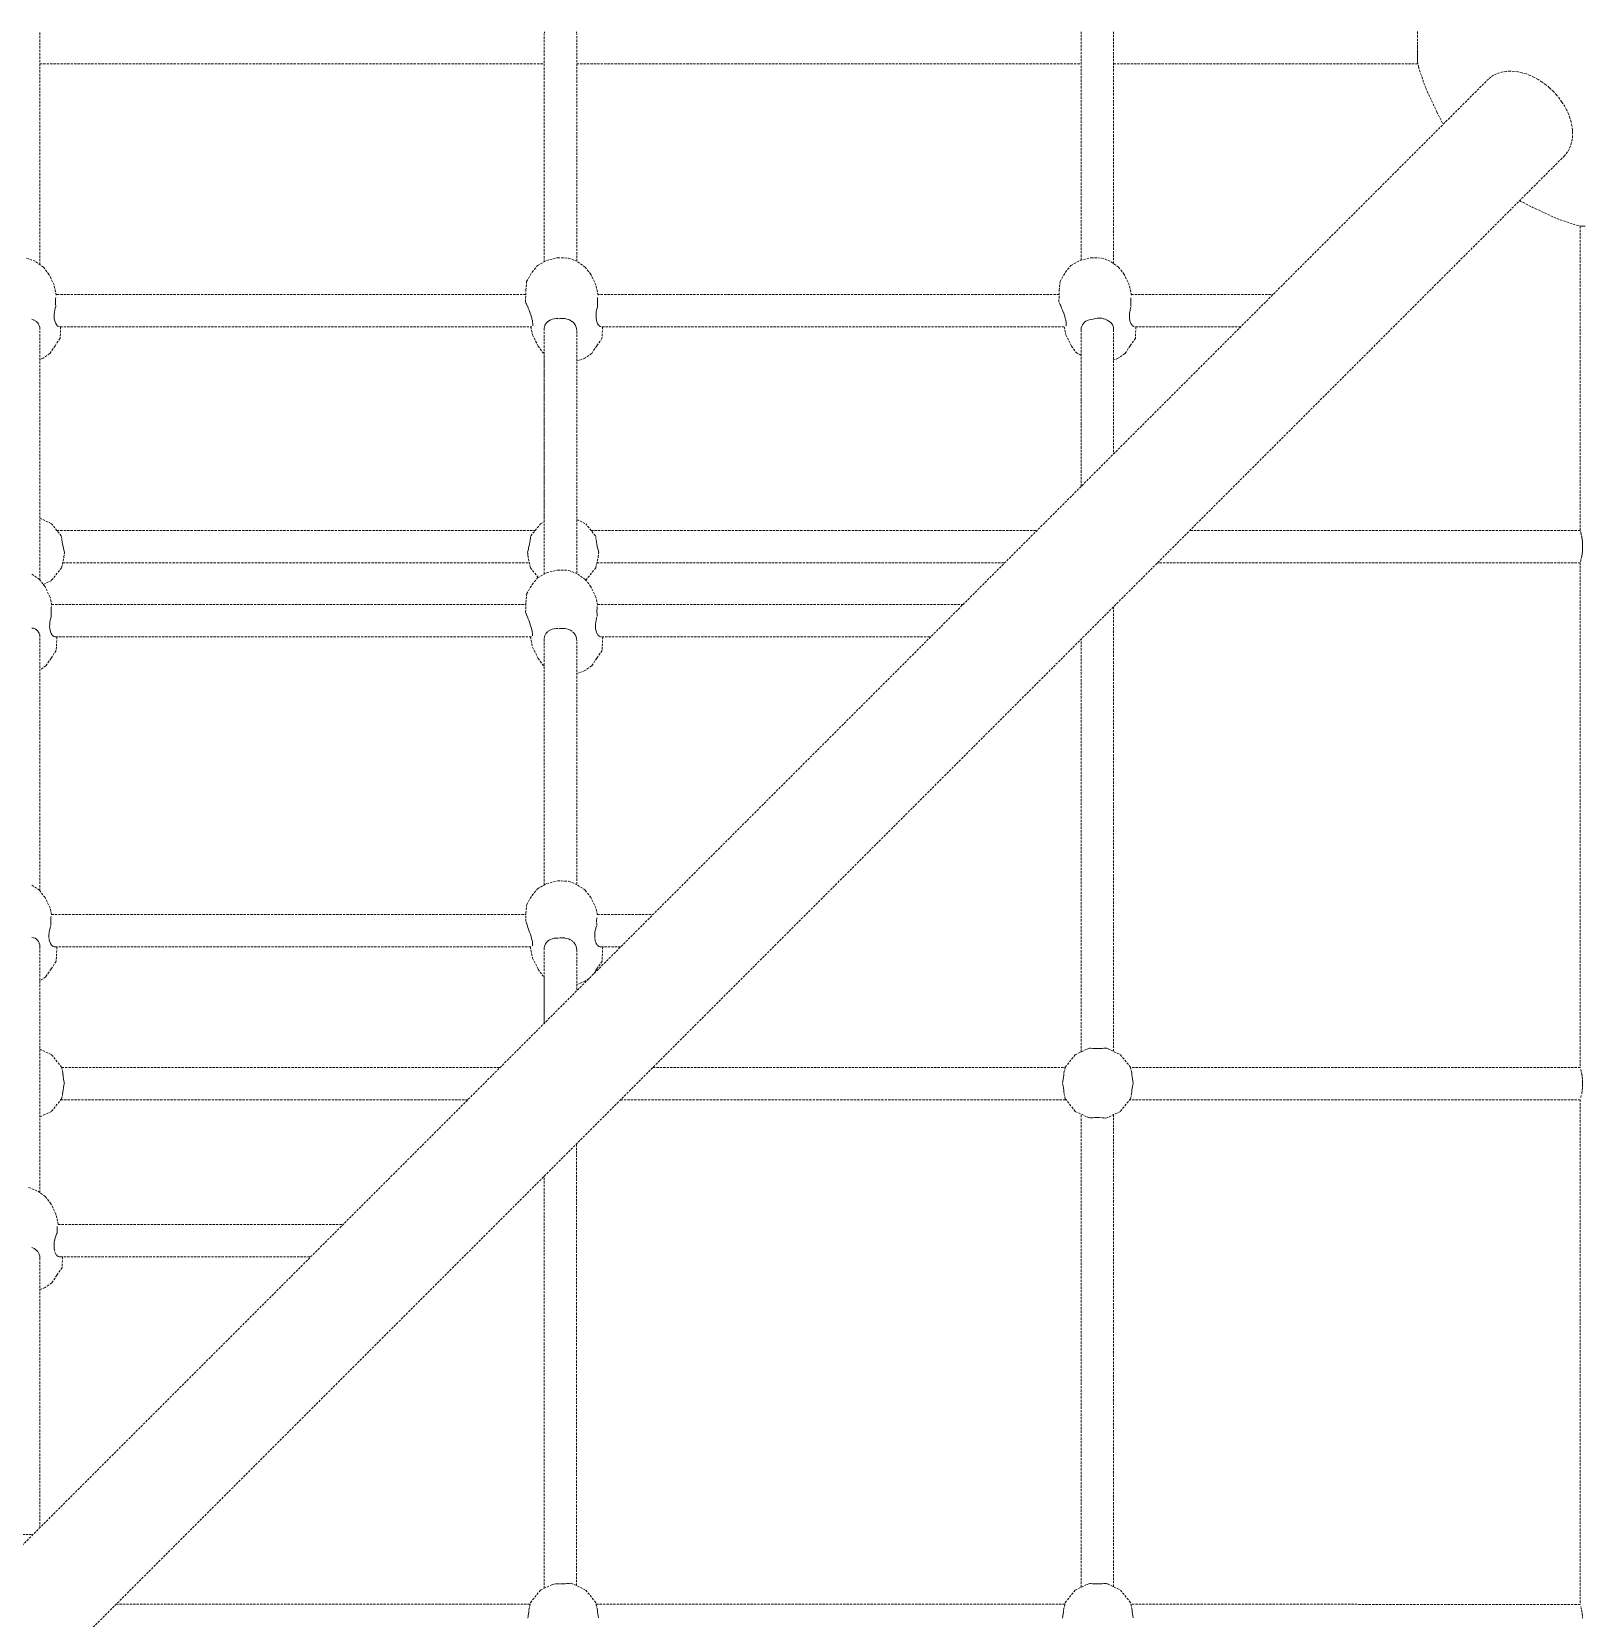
# Model space of a CAD drawing. Header units: millimetres. Extents: x -5899 to 5819, y -5159 to 4068.
# Drawn here: x -435 to 427, y 240 to 1122 of the extents above; entities that cross this region are included whole.
import ezdxf

# ---------------------------------------------------------------- set-up
doc = ezdxf.new("R2010")
doc.units = ezdxf.units.MM
doc.linetypes.add('HIDDEN', pattern=[1.905, 1.27, -0.635])
doc.layers.add('DIKOM_ОБЪЕКТ', color=7, linetype='Continuous')

msp = doc.modelspace()

# ---------------------------------------------------------------- linework, layer by layer
at = {"layer": 'DIKOM_ОБЪЕКТ', "color": 7, "linetype": 'HIDDEN', "lineweight": 15}
for p, q in [((-430.499, 1120.511), (-430.546, 1121.162)), ((-430.5, 992.197), (-430.499, 1120.511)), ((-150.3, 993.832), (-150.3, 1120.509)), ((-150.232, 1121.493), (-150.272, 1120.909)), ((-132.329, 1120.892), (-132.372, 1121.507)), ((-132.302, 994.091), (-132.301, 1120.51)), ((147.898, 994.719), (147.897, 1120.507)), ((147.966, 1121.493), (147.906, 1120.639)), ((165.888, 1120.623), (165.825, 1121.51)), ((165.896, 992.765), (165.897, 1120.509)), ((334.725, 1120.47), (334.725, 1122.344)), ((334.725, 1118.295), (334.725, 1120.47)), ((334.725, 1116.44), (334.725, 1118.295)), ((334.725, 1114.699), (334.725, 1116.44)), ((334.725, 1113.068), (334.725, 1114.699)), ((334.725, 1111.667), (334.725, 1113.068)), ((334.725, 1110.129), (334.725, 1111.667)), ((-430.499, 1103.811), (-150.351, 1103.811)), ((-150.344, 993.807), (-150.351, 1103.811)), ((-132.301, 1103.811), (147.847, 1103.811)), ((147.854, 994.708), (147.847, 1103.811)), ((165.897, 1103.811), (334.725, 1103.811)), ((334.725, 1108.843), (334.725, 1110.129)), ((334.725, 1107.691), (334.725, 1108.843)), ((334.725, 1106.679), (334.725, 1107.691)), ((334.725, 1105.813), (334.725, 1106.679)), ((334.725, 1105.098), (334.725, 1105.813)), ((334.725, 1104.537), (334.725, 1105.098)), ((334.725, 1104.991), (335.201, 1102.059)), ((334.725, 1104.991), (334.725, 1104.495)), ((335.201, 1102.059), (339.086, 1090.657)), ((374.131, 1095.308), (-525.588, 195.607)), ((375.46, 1096.395), (374.131, 1095.308)), ((376.939, 1097.348), (375.46, 1096.395)), ((378.562, 1098.151), (376.939, 1097.348)), ((380.312, 1098.789), (378.562, 1098.151)), ((382.174, 1099.253), (380.312, 1098.789)), ((384.147, 1099.537), (382.174, 1099.253)), ((386.215, 1099.633), (384.147, 1099.537)), ((388.357, 1099.537), (386.215, 1099.633)), ((390.553, 1099.249), (388.357, 1099.537)), ((392.784, 1098.767), (390.553, 1099.249)), ((395.041, 1098.094), (392.784, 1098.767)), ((397.301, 1097.235), (395.041, 1098.094)), ((399.543, 1096.197), (397.301, 1097.235)), ((401.748, 1094.988), (399.543, 1096.197)), ((403.9, 1093.62), (401.748, 1094.988)), ((405.983, 1092.1), (403.9, 1093.62)), ((345.474, 1076.994), (339.086, 1090.657)), ((407.982, 1090.44), (405.983, 1092.1)), ((407.982, 1090.44), (409.884, 1088.653)), ((409.884, 1088.653), (411.719, 1086.696)), ((411.719, 1086.696), (413.411, 1084.648)), ((414.947, 1082.526), (413.411, 1084.648)), ((345.474, 1076.994), (348.983, 1070.159)), ((414.947, 1082.526), (416.32, 1080.348)), ((417.517, 1078.135), (416.32, 1080.348)), ((418.532, 1075.913), (417.517, 1078.135)), ((419.367, 1073.685), (418.532, 1075.913)), ((420.024, 1071.449), (419.367, 1073.685)), ((420.499, 1069.21), (420.024, 1071.449)), ((420.781, 1066.983), (420.499, 1069.21)), ((420.849, 1065.834), (420.781, 1066.983)), ((419.208, 1056.938), (419.913, 1058.742)), ((419.913, 1058.742), (420.427, 1060.66)), ((420.427, 1060.66), (420.745, 1062.68)), ((420.745, 1062.68), (420.864, 1064.797)), ((420.864, 1064.797), (420.849, 1065.834)), ((-483.046, 153.297), (416.096, 1052.438)), ((416.096, 1052.438), (417.279, 1053.771)), ((417.279, 1053.771), (418.324, 1055.274)), ((418.324, 1055.274), (419.208, 1056.938)), ((391.399, 1027.742), (398.375, 1024.182)), ((398.375, 1024.182), (412.103, 1017.76)), ((412.103, 1017.76), (423.483, 1013.925)), ((426.295, 1013.494), (423.483, 1013.925)), ((425.041, 1013.494), (425.041, 844.566)), ((425.759, 1013.494), (426.314, 1013.494)), ((426.295, 1013.494), (425.772, 1013.494)), ((426.314, 1013.494), (427.021, 1013.494)), ((427.021, 1013.494), (427.876, 1013.494)), ((-437.806, 995.87), (-433.14, 994.049)), ((-149.006, 994.563), (-142.859, 996.053)), ((-142.859, 996.053), (-136.858, 995.87)), ((-136.858, 995.87), (-132.194, 994.049)), ((147.252, 994.563), (153.4, 996.053)), ((153.4, 996.053), (159.401, 995.87)), ((159.401, 995.87), (164.065, 994.049)), ((-428.529, 990.817), (-433.14, 994.049)), ((-428.529, 990.817), (-425.385, 986.768)), ((-160.118, 982.931), (-157.086, 988.016)), ((-157.086, 988.016), (-154.083, 991.694)), ((-154.083, 991.694), (-149.006, 994.563)), ((-127.582, 990.817), (-132.194, 994.049)), ((-127.582, 990.817), (-124.439, 986.768)), ((136.142, 982.931), (139.173, 988.016)), ((139.173, 988.016), (142.175, 991.694)), ((142.175, 991.694), (147.252, 994.563)), ((168.676, 990.817), (164.065, 994.049)), ((168.676, 990.817), (171.82, 986.768)), ((-422.592, 980.987), (-425.385, 986.768)), ((-421.384, 975.304), (-422.592, 980.987)), ((-160.55, 978.016), (-160.118, 982.931)), ((-121.645, 980.987), (-124.439, 986.768)), ((-120.437, 975.304), (-121.645, 980.987)), ((135.709, 978.016), (136.142, 982.931)), ((174.613, 980.987), (171.82, 986.768)), ((175.823, 975.302), (174.613, 980.987)), ((-421.738, 971.355), (-421.742, 972.259)), ((-421.741, 972.354), (-421.718, 973.178)), ((-421.706, 970.325), (-421.736, 971.305)), ((-421.719, 973.178), (-421.666, 973.909)), ((-421.65, 969.239), (-421.704, 970.276)), ((-160.617, 975.608), (-421.448, 975.608)), ((-160.732, 971.514), (-160.55, 978.016)), ((-160.659, 971.171), (-160.249, 970.381)), ((-160.223, 970.33), (-159.726, 969.296)), ((-159.703, 969.246), (-159.223, 968.167)), ((-120.791, 971.355), (-120.796, 972.25)), ((-120.794, 972.362), (-120.77, 973.178)), ((-120.76, 970.325), (-120.789, 971.295)), ((-120.77, 973.178), (-120.72, 973.903)), ((-120.703, 969.239), (-120.757, 970.266)), ((135.642, 975.608), (-120.501, 975.608)), ((135.528, 971.514), (135.709, 978.016)), ((135.6, 971.171), (136.006, 970.388)), ((136.036, 970.33), (136.53, 969.303)), ((136.557, 969.246), (137.033, 968.175)), ((175.469, 971.447), (175.464, 972.28)), ((175.467, 972.417), (175.488, 973.171)), ((175.497, 970.402), (175.469, 971.308)), ((175.488, 973.171), (175.535, 973.834)), ((175.552, 969.303), (175.501, 970.266)), ((175.758, 975.608), (254.429, 975.608)), ((-434.919, 961.933), (-434.005, 961.513)), ((-433.962, 961.488), (-433.365, 961.111)), ((-433.095, 961.005), (-432.362, 960.566)), ((-432.334, 960.543), (-431.708, 959.973)), ((-422.514, 963.456), (-422.447, 962.384)), ((-422.513, 963.456), (-422.485, 964.573)), ((-422.484, 964.61), (-422.375, 965.74)), ((-422.444, 962.352), (-422.282, 961.346)), ((-422.371, 965.779), (-422.176, 966.909)), ((-422.276, 961.316), (-422.026, 960.397)), ((-422.169, 966.951), (-421.893, 968.065)), ((-421.882, 968.112), (-421.626, 968.92)), ((-159.203, 968.121), (-158.737, 967.001)), ((-158.72, 966.959), (-158.286, 965.823)), ((-158.272, 965.785), (-157.876, 964.646)), ((-157.863, 964.611), (-157.505, 963.483)), ((-157.487, 963.423), (-157.188, 962.345)), ((-157.153, 962.199), (-156.945, 961.304)), ((-156.94, 961.282), (-156.768, 960.354)), ((-149.088, 959.876), (-148.459, 960.507)), ((-148.432, 960.532), (-147.697, 961.069)), ((-147.662, 961.092), (-146.829, 961.53)), ((-146.786, 961.551), (-145.876, 961.883)), ((-145.838, 961.896), (-144.855, 962.121)), ((-144.764, 962.137), (-143.71, 962.252)), ((-143.657, 962.255), (-142.76, 962.253)), ((-142.495, 962.25), (-141.79, 962.173)), ((-141.79, 962.173), (-141.366, 962.238)), ((-141.301, 962.248), (-140.168, 962.296)), ((-140.047, 962.297), (-138.945, 962.219)), ((-138.892, 962.213), (-137.837, 962.014)), ((-137.789, 962.004), (-136.801, 961.691)), ((-136.72, 961.661), (-135.808, 961.242)), ((-134.933, 960.693), (-135.763, 961.217)), ((-134.891, 960.66), (-134.165, 960.045)), ((-121.567, 963.456), (-121.539, 964.563)), ((-121.567, 963.456), (-121.5, 962.395)), ((-121.538, 964.61), (-121.429, 965.729)), ((-121.498, 962.352), (-121.336, 961.356)), ((-121.424, 965.779), (-121.231, 966.898)), ((-121.328, 961.315), (-121.081, 960.405)), ((-121.222, 966.951), (-120.949, 968.055)), ((-120.934, 968.112), (-120.679, 968.922)), ((137.057, 968.121), (137.518, 967.008)), ((137.538, 966.959), (137.969, 965.83)), ((137.987, 965.785), (138.381, 964.654)), ((138.396, 964.611), (138.751, 963.491)), ((138.773, 963.415), (139.071, 962.345)), ((139.105, 962.2), (139.315, 961.304)), ((139.32, 961.275), (139.491, 960.355)), ((149.778, 960.227), (150.503, 960.757)), ((150.541, 960.782), (151.361, 961.213)), ((151.406, 961.234), (152.299, 961.56)), ((152.41, 961.593), (153.376, 961.815)), ((153.442, 961.824), (154.473, 961.937)), ((154.546, 961.949), (155.622, 962.236)), ((155.704, 962.255), (156.806, 962.425)), ((156.897, 962.439), (158.003, 962.485)), ((158.18, 962.485), (159.255, 962.409)), ((159.333, 962.4), (160.364, 962.205)), ((160.433, 962.187), (161.4, 961.882)), ((161.631, 961.782), (162.357, 961.448)), ((162.411, 961.422), (163.229, 960.906)), ((163.318, 960.84), (164.025, 960.242)), ((174.691, 963.47), (174.719, 964.527)), ((174.696, 963.378), (174.76, 962.364)), ((174.722, 964.628), (174.825, 965.693)), ((174.772, 962.283), (174.926, 961.329)), ((174.837, 965.801), (175.021, 966.863)), ((174.946, 961.253), (175.184, 960.383)), ((175.045, 966.982), (175.303, 968.024)), ((175.339, 968.158), (175.58, 968.923)), ((-431.688, 959.948), (-431.182, 959.249)), ((-430.798, 958.404), (-431.168, 959.222)), ((-430.568, 957.451), (-430.79, 958.374)), ((-430.499, 956.4), (-430.564, 957.419)), ((-430.5, 817.089), (-430.499, 956.4)), ((-422.017, 960.367), (-421.687, 959.569)), ((-421.676, 959.542), (-421.264, 958.883)), ((-421.249, 958.859), (-420.776, 958.339)), ((-420.756, 958.317), (-420.235, 957.934)), ((-420.211, 957.916), (-419.641, 957.688)), ((-418.919, 957.607), (-419.202, 951.374)), ((-419.152, 957.607), (-157.264, 957.607)), ((-157.775, 957.607), (-156.831, 953.172)), ((-156.831, 953.172), (-153.681, 946.971)), ((-156.765, 960.336), (-156.666, 959.53)), ((-156.695, 958.313), (-156.646, 958.838)), ((-156.644, 958.851), (-156.665, 959.514)), ((-150.3, 956.903), (-150.236, 957.736)), ((-150.3, 820.361), (-150.3, 956.905)), ((-150.233, 957.762), (-150.011, 958.487)), ((-150.002, 958.509), (-149.631, 959.119)), ((-149.584, 959.17), (-149.108, 959.848)), ((-134.136, 960.014), (-133.512, 959.304)), ((-133.489, 959.271), (-132.985, 958.473)), ((-132.969, 958.44), (-132.6, 957.571)), ((-132.591, 957.536), (-132.37, 956.611)), ((-132.301, 955.601), (-132.366, 956.576)), ((-132.302, 820.655), (-132.301, 955.603)), ((-121.07, 960.367), (-120.743, 959.577)), ((-120.728, 959.542), (-120.322, 958.89)), ((-120.302, 958.859), (-119.834, 958.343)), ((-119.808, 958.317), (-119.293, 957.937)), ((-119.264, 957.916), (-118.7, 957.69)), ((-117.972, 957.607), (-118.254, 951.375)), ((-118.206, 957.607), (138.994, 957.607)), ((138.485, 957.607), (139.428, 953.172)), ((139.428, 953.172), (142.579, 946.971)), ((139.494, 960.33), (139.593, 959.53)), ((139.563, 958.313), (139.613, 958.834)), ((139.614, 958.851), (139.594, 959.51)), ((147.898, 956.123), (147.903, 869.084)), ((147.901, 956.158), (147.964, 957.072)), ((147.973, 957.111), (148.192, 957.97)), ((148.206, 958.005), (148.574, 958.799)), ((148.595, 958.831), (149.098, 959.547)), ((149.124, 959.575), (149.745, 960.2)), ((164.074, 960.204), (164.686, 959.645)), ((164.714, 959.609), (165.211, 958.924)), ((165.232, 958.882), (165.595, 958.079)), ((165.827, 957.125), (165.609, 958.032)), ((165.896, 956.077), (165.832, 957.077)), ((165.896, 956.076), (165.891, 887.072)), ((175.212, 960.311), (175.524, 959.556)), ((175.56, 959.493), (175.948, 958.871)), ((175.994, 958.818), (176.438, 958.328)), ((176.497, 958.285), (176.984, 957.927)), ((177.057, 957.896), (177.586, 957.683)), ((178.286, 957.607), (178.004, 951.375)), ((178.053, 957.607), (236.429, 957.607)), ((-424.984, 942.836), (-428.68, 940.225)), ((-422.061, 947.136), (-424.984, 942.836)), ((-419.202, 951.374), (-422.061, 947.136)), ((-153.681, 946.971), (-151.147, 943.402)), ((-151.147, 943.402), (-150.3, 942.887)), ((-150.335, 849.307), (-150.341, 942.912)), ((-124.038, 942.836), (-127.733, 940.226)), ((-121.114, 947.136), (-124.038, 942.836)), ((-118.254, 951.375), (-121.114, 947.136)), ((142.579, 946.971), (145.111, 943.402)), ((145.111, 943.402), (147.899, 941.709)), ((172.221, 942.836), (168.525, 940.226)), ((175.144, 947.136), (172.221, 942.836)), ((178.004, 951.375), (175.144, 947.136)), ((-428.68, 940.225), (-430.499, 939.554)), ((-127.733, 940.226), (-132.301, 938.54)), ((147.861, 869.041), (147.857, 941.735)), ((168.525, 940.226), (165.894, 939.255)), ((-430.5, 851.455), (-423.991, 848.321)), ((-418.603, 841.566), (-423.991, 848.321)), ((-157.777, 841.558), (-152.383, 848.321)), ((-152.383, 848.321), (-150.3, 849.324)), ((-132.302, 850.736), (-127.288, 848.321)), ((-121.9, 841.566), (-127.288, 848.321)), ((-421.025, 844.602), (-155.35, 844.6)), ((-418.38, 840.466), (-418.449, 841.298)), ((-418.253, 839.406), (-418.347, 840.179)), ((-418.076, 838.242), (-418.246, 839.342)), ((-417.85, 837.001), (-418.064, 838.168)), ((-158.548, 836.88), (-158.333, 838.035)), ((-158.321, 838.097), (-158.15, 839.192)), ((-158.142, 839.245), (-158.016, 840.25)), ((-158.012, 840.295), (-157.93, 841.213)), ((-124.321, 844.602), (123.419, 844.6)), ((-121.675, 840.462), (-121.745, 841.298)), ((-121.549, 839.402), (-121.643, 840.174)), ((-121.371, 838.237), (-121.542, 839.343)), ((-121.145, 836.995), (-121.362, 838.168)), ((425.122, 844.566), (208.253, 844.596)), ((425.223, 844.051), (425.331, 843.608)), ((425.362, 843.441), (425.508, 842.95)), ((425.526, 842.873), (425.689, 842.164)), ((425.761, 841.761), (425.88, 841.283)), ((425.899, 841.187), (426.055, 840.336)), ((426.071, 840.231), (426.197, 839.298)), ((426.207, 839.183), (426.262, 838.593)), ((426.262, 838.591), (426.301, 838.162)), ((426.315, 837.937), (426.39, 836.934)), ((-418.407, 823.855), (-417.081, 829.668)), ((-417.576, 835.707), (-417.834, 836.916)), ((-417.274, 834.45), (-417.555, 835.613)), ((-416.946, 833.23), (-417.252, 834.362)), ((-417.068, 829.951), (-416.987, 830.867)), ((-416.929, 831.357), (-416.849, 831.993)), ((-416.756, 832.587), (-416.924, 833.147)), ((-416.837, 832.068), (-416.756, 832.587)), ((-159.618, 832.587), (-159.471, 833.078)), ((-159.525, 831.991), (-159.618, 832.587)), ((-159.394, 830.937), (-159.517, 831.938)), ((-159.452, 833.14), (-159.142, 834.286)), ((-159.312, 830.019), (-159.394, 830.937)), ((-157.967, 823.855), (-159.294, 829.669)), ((-159.123, 834.354), (-158.988, 834.911)), ((-158.988, 834.911), (-158.836, 835.539)), ((-158.562, 836.809), (-158.819, 835.613)), ((-121.703, 823.855), (-120.377, 829.668)), ((-120.87, 835.7), (-121.13, 836.917)), ((-120.568, 834.444), (-120.851, 835.613)), ((-120.241, 833.224), (-120.548, 834.362)), ((-120.364, 829.951), (-120.283, 830.873)), ((-120.225, 831.357), (-120.145, 831.993)), ((-120.052, 832.587), (-120.22, 833.147)), ((-120.135, 832.062), (-120.052, 832.587)), ((425.673, 828.993), (425.51, 828.282)), ((425.861, 829.864), (425.761, 829.464)), ((426.04, 830.804), (425.883, 829.954)), ((426.198, 831.939), (426.072, 831.006)), ((426.261, 832.617), (426.208, 832.053)), ((426.303, 833.073), (426.261, 832.617)), ((426.391, 834.298), (426.315, 833.294)), ((426.432, 835.492), (426.391, 834.298)), ((426.393, 836.807), (426.435, 835.613)), ((-430.715, 817.367), (-435.327, 820.599)), ((-418.407, 823.855), (-423.991, 816.853)), ((-417.774, 826.625), (-158.599, 826.624)), ((-153.665, 818.46), (-157.967, 823.855)), ((-154.047, 818.244), (-148.969, 821.112)), ((-148.969, 821.112), (-142.821, 822.603)), ((-142.821, 822.603), (-136.821, 822.42)), ((-136.821, 822.42), (-132.157, 820.599)), ((-127.545, 817.367), (-132.157, 820.599)), ((-121.703, 823.855), (-127.216, 816.942)), ((-121.071, 826.625), (105.443, 826.624)), ((425.122, 826.66), (190.286, 826.628)), ((425.041, 826.66), (425.041, 546.368)), ((425.332, 827.622), (425.223, 827.179)), ((425.49, 828.216), (425.362, 827.788)), ((-430.715, 817.367), (-427.571, 813.318)), ((-423.991, 816.853), (-428.595, 814.636)), ((-424.777, 807.538), (-427.571, 813.318)), ((-160.08, 809.481), (-157.048, 814.566)), ((-157.048, 814.566), (-154.047, 818.244)), ((-127.545, 817.367), (-124.402, 813.318)), ((-121.608, 807.538), (-124.402, 813.318)), ((-423.847, 803.165), (-424.777, 807.538)), ((-424.138, 801.792), (-424.079, 802.287)), ((-423.906, 803.443), (-160.545, 803.443)), ((-160.665, 799.143), (-160.514, 804.566)), ((-160.514, 804.566), (-160.08, 809.481)), ((-120.678, 803.164), (-121.608, 807.538)), ((-120.97, 801.796), (-120.91, 802.277)), ((-120.738, 803.443), (82.261, 803.443)), ((165.83, 555.308), (165.827, 802.169)), ((-425.008, 792.445), (-424.898, 793.586)), ((-424.895, 793.614), (-424.698, 794.755)), ((-424.693, 794.786), (-424.414, 795.911)), ((-424.405, 795.947), (-424.112, 796.881)), ((-424.213, 799.191), (-424.218, 800.102)), ((-424.217, 800.183), (-424.194, 801.014)), ((-424.182, 798.161), (-424.212, 799.149)), ((-424.194, 801.014), (-424.142, 801.752)), ((-424.125, 797.073), (-424.181, 798.121)), ((-160.665, 799.143), (-160.339, 798.326)), ((-160.274, 798.166), (-159.917, 797.132)), ((-159.88, 797.014), (-159.43, 796.003)), ((-159.41, 795.956), (-158.946, 794.837)), ((-158.928, 794.795), (-158.494, 793.659)), ((-158.479, 793.62), (-158.083, 792.482)), ((-121.839, 792.455), (-121.731, 793.567)), ((-121.724, 793.627), (-121.532, 794.738)), ((-121.52, 794.803), (-121.248, 795.9)), ((-121.228, 795.973), (-120.941, 796.881)), ((-121.044, 799.241), (-121.048, 800.129)), ((-121.047, 800.204), (-121.024, 801.01)), ((-121.014, 798.202), (-121.043, 799.165)), ((-121.024, 801.01), (-120.974, 801.725)), ((-120.959, 797.109), (-121.012, 798.128)), ((-434.921, 790.411), (-434.004, 790.238)), ((-433.966, 790.227), (-433.128, 789.916)), ((-433.098, 789.9), (-432.36, 789.458)), ((-431.708, 788.866), (-432.337, 789.439)), ((-431.182, 788.141), (-431.691, 788.844)), ((-430.887, 787.494), (-431.17, 788.119)), ((-430.79, 787.272), (-430.567, 786.343)), ((-430.564, 786.314), (-430.499, 785.288)), ((-430.5, 644.467), (-430.499, 785.291)), ((-425.038, 791.291), (-425.009, 792.42)), ((-425.038, 791.291), (-424.97, 790.21)), ((-424.969, 790.188), (-424.802, 789.173)), ((-424.8, 789.152), (-424.547, 788.224)), ((-424.541, 788.203), (-424.207, 787.398)), ((-424.199, 787.378), (-423.784, 786.713)), ((-423.772, 786.695), (-423.295, 786.169)), ((-423.28, 786.153), (-422.754, 785.765)), ((-422.736, 785.752), (-422.161, 785.521)), ((-422.107, 785.509), (-421.683, 785.464)), ((-421.628, 785.443), (-157.473, 785.443)), ((-421.047, 785.443), (-421.386, 777.925)), ((-158.071, 792.447), (-157.714, 791.319)), ((-158.011, 785.443), (-156.794, 779.722)), ((-157.695, 791.258), (-157.396, 790.18)), ((-157.39, 790.153), (-157.151, 789.14)), ((-157.125, 788.995), (-156.976, 788.19)), ((-156.973, 788.171), (-156.873, 787.366)), ((-156.904, 786.148), (-156.854, 786.673)), ((-156.852, 786.686), (-156.873, 787.349)), ((-150.3, 784.668), (-150.236, 785.501)), ((-150.3, 647.738), (-150.3, 784.671)), ((-150.233, 785.527), (-150.011, 786.252)), ((-150.002, 786.274), (-149.753, 786.684)), ((-149.616, 786.975), (-149.108, 787.699)), ((-149.088, 787.725), (-148.459, 788.358)), ((-148.432, 788.383), (-147.697, 788.919)), ((-147.662, 788.943), (-146.829, 789.381)), ((-146.786, 789.402), (-145.876, 789.734)), ((-145.838, 789.746), (-144.855, 789.971)), ((-144.764, 789.988), (-143.71, 790.103)), ((-143.657, 790.106), (-142.555, 790.103)), ((-142.035, 790.05), (-141.366, 790.153)), ((-141.301, 790.163), (-140.167, 790.211)), ((-140.048, 790.212), (-138.945, 790.135)), ((-138.892, 790.128), (-137.836, 789.93)), ((-136.8, 789.607), (-137.789, 789.919)), ((-135.808, 789.157), (-136.721, 789.577)), ((-134.933, 788.608), (-135.763, 789.133)), ((-134.593, 788.323), (-134.165, 787.96)), ((-134.136, 787.929), (-133.512, 787.218)), ((-133.49, 787.186), (-132.985, 786.389)), ((-132.97, 786.356), (-132.6, 785.486)), ((-132.591, 785.452), (-132.37, 784.527)), ((-132.301, 783.517), (-132.366, 784.493)), ((-121.868, 791.299), (-121.841, 792.4)), ((-121.866, 791.248), (-121.8, 790.195)), ((-121.794, 790.15), (-121.632, 789.159)), ((-121.622, 789.117), (-121.375, 788.211)), ((-121.36, 788.172), (-121.034, 787.386)), ((-121.014, 787.351), (-120.609, 786.702)), ((-120.584, 786.673), (-120.117, 786.159)), ((-120.085, 786.136), (-119.571, 785.758)), ((-119.533, 785.741), (-118.97, 785.516)), ((-118.459, 785.443), (64.261, 785.443)), ((-117.877, 785.443), (-118.217, 777.925)), ((147.862, 555.008), (147.86, 784.202)), ((-421.386, 777.925), (-424.246, 773.685)), ((-156.794, 779.722), (-153.643, 773.521)), ((-132.302, 648.032), (-132.301, 783.518)), ((-118.217, 777.925), (-121.078, 773.685)), ((-427.17, 769.385), (-430.499, 767.034)), ((-424.246, 773.685), (-427.17, 769.385)), ((-153.643, 773.521), (-151.11, 769.952)), ((-151.11, 769.952), (-150.3, 769.46)), ((-150.337, 647.717), (-150.337, 769.483)), ((-127.697, 766.776), (-132.301, 765.077)), ((-124.001, 769.385), (-127.697, 766.776)), ((-121.078, 773.685), (-124.001, 769.385)), ((-430.715, 644.744), (-435.327, 647.975)), ((-430.715, 644.744), (-427.571, 640.695)), ((-157.048, 641.942), (-154.047, 645.621)), ((-154.047, 645.621), (-148.969, 648.489)), ((-148.969, 648.489), (-142.821, 649.979)), ((-142.821, 649.979), (-136.821, 649.796)), ((-136.821, 649.796), (-132.157, 647.975)), ((-127.545, 644.744), (-132.157, 647.975)), ((-127.545, 644.744), (-124.402, 640.695)), ((-424.777, 634.914), (-427.571, 640.695)), ((-423.969, 631.115), (-424.777, 634.914)), ((-160.514, 631.942), (-160.08, 636.857)), ((-160.08, 636.857), (-157.048, 641.942)), ((-121.608, 634.914), (-124.402, 640.695)), ((-120.8, 631.113), (-121.608, 634.914)), ((-424.396, 627.027), (-424.401, 627.939)), ((-424.4, 628.018), (-424.376, 628.849)), ((-424.365, 625.997), (-424.395, 626.986)), ((-424.376, 628.849), (-424.325, 629.587)), ((-424.327, 625.273), (-424.362, 625.956)), ((-424.321, 629.627), (-424.261, 630.123)), ((-424.004, 631.279), (-160.532, 631.279)), ((-160.64, 627.426), (-160.514, 631.942)), ((-160.456, 627.028), (-160.066, 626.051)), ((-160.023, 625.936), (-159.688, 624.967)), ((-121.226, 627.189), (-121.231, 627.929)), ((-121.225, 628.169), (-121.206, 628.837)), ((-121.2, 626.134), (-121.225, 626.942)), ((-121.206, 628.837), (-121.166, 629.416)), ((-121.159, 625.277), (-121.191, 625.887)), ((-120.835, 631.279), (-89.907, 631.279)), ((-434.922, 618.585), (-434.003, 618.411)), ((-433.967, 618.401), (-433.128, 618.09)), ((-433.1, 618.075), (-432.36, 617.631)), ((-431.707, 617.038), (-432.338, 617.614)), ((-431.181, 616.314), (-431.692, 617.019)), ((-425.459, 619.127), (-425.431, 620.257)), ((-425.41, 618.353), (-425.459, 619.127)), ((-425.43, 620.281), (-425.375, 620.86)), ((-425.39, 618.024), (-425.224, 617.007)), ((-425.375, 620.86), (-425.32, 621.423)), ((-425.318, 621.45), (-425.119, 622.592)), ((-425.221, 616.987), (-424.969, 616.058)), ((-425.115, 622.622), (-424.836, 623.749)), ((-424.828, 623.782), (-424.485, 624.872)), ((-159.671, 624.918), (-159.356, 623.838)), ((-159.308, 623.655), (-158.902, 622.673)), ((-158.884, 622.631), (-158.45, 621.494)), ((-158.435, 621.456), (-158.038, 620.317)), ((-158.026, 620.282), (-157.669, 619.154)), ((-157.65, 619.093), (-157.351, 618.016)), ((-157.344, 617.99), (-157.154, 617.174)), ((-157.103, 616.953), (-156.931, 616.026)), ((-148.412, 616.484), (-147.704, 617)), ((-147.649, 617.036), (-146.852, 617.455)), ((-146.787, 617.486), (-145.922, 617.801)), ((-145.763, 617.849), (-144.83, 618.063)), ((-144.733, 618.077), (-143.744, 618.185)), ((-143.634, 618.191), (-142.61, 618.188)), ((-142.19, 618.152), (-141.441, 618.268)), ((-140.252, 618.333), (-141.301, 618.289)), ((-138.958, 618.261), (-139.976, 618.333)), ((-137.856, 618.06), (-138.835, 618.245)), ((-136.823, 617.741), (-137.744, 618.032)), ((-135.869, 617.312), (-136.726, 617.706)), ((-134.999, 616.775), (-135.782, 617.27)), ((-122.291, 619.154), (-122.266, 620.123)), ((-122.242, 618.344), (-122.282, 618.978)), ((-122.259, 620.315), (-122.205, 620.88)), ((-122.205, 620.88), (-122.165, 621.289)), ((-122.201, 617.89), (-122.059, 617.014)), ((-122.142, 621.492), (-121.975, 622.458)), ((-122.021, 616.866), (-121.803, 616.067)), ((-121.93, 622.68), (-121.698, 623.624)), ((-121.632, 623.869), (-121.347, 624.772)), ((-430.799, 615.473), (-431.171, 616.294)), ((-430.791, 615.448), (-430.567, 614.516)), ((-430.564, 614.492), (-430.499, 613.463)), ((-430.5, 476.807), (-430.499, 613.464)), ((-424.963, 616.039), (-424.629, 615.232)), ((-424.621, 615.214), (-424.206, 614.548)), ((-424.195, 614.531), (-423.715, 614.004)), ((-423.701, 613.988), (-423.175, 613.601)), ((-423.157, 613.588), (-422.581, 613.356)), ((-422.537, 613.345), (-421.909, 613.279)), ((-421.908, 613.279), (-157.428, 613.279)), ((-421.025, 613.279), (-421.386, 605.301)), ((-158.109, 613.279), (-156.794, 607.099)), ((-156.929, 616.006), (-156.829, 615.202)), ((-156.859, 613.984), (-156.81, 614.508)), ((-156.808, 614.522), (-156.828, 615.185)), ((-150.299, 612.695), (-150.296, 570.891)), ((-150.296, 612.738), (-150.233, 613.553)), ((-150.222, 613.59), (-150.006, 614.297)), ((-149.856, 614.545), (-149.623, 615.048)), ((-149.595, 615.092), (-149.102, 615.794)), ((-149.065, 615.835), (-148.458, 616.447)), ((-134.446, 616.324), (-134.852, 616.668)), ((-134.104, 616.021), (-133.516, 615.35)), ((-133.469, 615.28), (-132.991, 614.525)), ((-132.955, 614.447), (-132.605, 613.623)), ((-132.582, 613.543), (-132.372, 612.662)), ((-132.302, 611.653), (-132.364, 612.58)), ((-132.302, 611.655), (-132.305, 588.882)), ((-121.75, 615.93), (-121.465, 615.239)), ((-121.395, 615.118), (-121.042, 614.552)), ((-120.956, 614.453), (-120.553, 614.008)), ((-120.446, 613.929), (-120.008, 613.608)), ((-119.875, 613.551), (-119.402, 613.362)), ((-119.245, 613.331), (-118.74, 613.279)), ((-118.738, 613.279), (-107.907, 613.279)), ((-117.856, 613.279), (-118.217, 605.301)), ((-424.246, 601.062), (-427.17, 596.762)), ((-421.386, 605.301), (-424.246, 601.062)), ((-156.794, 607.099), (-153.643, 600.897)), ((-153.643, 600.897), (-151.11, 597.329)), ((-121.078, 601.062), (-123.102, 598.085)), ((-118.217, 605.301), (-121.078, 601.062)), ((-427.17, 596.762), (-430.499, 594.411)), ((-151.11, 597.329), (-150.298, 596.836)), ((-150.335, 570.852), (-150.335, 596.858)), ((-127.697, 594.152), (-132.304, 592.452)), ((-125.443, 595.743), (-127.697, 594.152)), ((-430.499, 556.576), (-423.991, 553.442)), ((144.61, 553.442), (150.898, 556.47)), ((152.12, 556.86), (151.205, 556.557)), ((152.735, 557.086), (152.17, 556.877)), ((153.163, 557.043), (152.735, 557.086)), ((154.28, 556.961), (153.221, 557.036)), ((154.976, 556.93), (154.346, 556.957)), ((155.479, 556.909), (154.976, 556.93)), ((156.76, 556.89), (155.554, 556.906)), ((158.099, 556.907), (156.845, 556.888)), ((159.419, 556.96), (158.25, 556.91)), ((160.571, 557.046), (159.484, 556.965)), ((161.596, 557.153), (160.63, 557.052)), ((162.126, 556.978), (161.693, 557.119)), ((162.62, 556.817), (162.126, 556.978)), ((162.801, 556.767), (169.705, 553.442)), ((-418.407, 546.44), (-423.991, 553.442)), ((-417.706, 543.368), (-418.407, 546.44)), ((-418.398, 546.405), (-174.785, 546.403)), ((-89.938, 546.405), (139.018, 546.403)), ((138.323, 543.361), (139.025, 546.44)), ((139.025, 546.44), (144.61, 553.442)), ((175.29, 546.44), (169.705, 553.442)), ((175.991, 543.366), (175.29, 546.44)), ((425.122, 546.368), (175.298, 546.403)), ((-417.622, 542.271), (-417.698, 543.18)), ((-417.496, 541.212), (-417.617, 542.213)), ((-417.319, 540.047), (-417.488, 541.145)), ((-417.093, 538.806), (-417.308, 539.97)), ((-416.861, 537.708), (-417.077, 538.719)), ((137.671, 538.603), (137.48, 537.708)), ((137.688, 538.682), (137.886, 539.749)), ((137.914, 539.9), (138.084, 540.986)), ((138.094, 541.048), (138.218, 542.047)), ((138.224, 542.098), (138.305, 543.01)), ((175.998, 543.182), (176.075, 542.264)), ((176.078, 542.217), (176.201, 541.204)), ((176.208, 541.149), (176.378, 540.039)), ((176.388, 539.974), (176.606, 538.799)), ((176.62, 538.723), (176.837, 537.708)), ((425.363, 545.239), (425.508, 544.753)), ((425.526, 544.675), (425.659, 544.093)), ((425.762, 543.557), (425.88, 543.086)), ((425.899, 542.99), (426.055, 542.139)), ((426.071, 542.034), (426.174, 541.263)), ((426.207, 540.986), (426.302, 539.965)), ((426.318, 539.7), (426.389, 538.735)), ((426.392, 538.61), (426.434, 537.416)), ((-418.407, 528.976), (-423.991, 521.974)), ((-418.407, 528.976), (-417.837, 531.47)), ((-417.825, 531.753), (-417.744, 532.672)), ((-417.732, 532.791), (-417.606, 533.796)), ((-417.595, 533.868), (-417.425, 534.95)), ((-417.411, 535.031), (-417.312, 535.559)), ((-417.312, 535.559), (-417.199, 536.164)), ((-417.181, 536.254), (-416.932, 537.416)), ((137.82, 536.156), (137.568, 537.334)), ((138.046, 534.943), (137.834, 536.083)), ((138.225, 533.794), (138.056, 534.878)), ((138.357, 532.74), (138.232, 533.738)), ((138.438, 531.823), (138.357, 532.74)), ((139.025, 528.976), (138.456, 531.47)), ((144.61, 521.974), (139.025, 528.976)), ((175.29, 528.976), (169.705, 521.974)), ((175.29, 528.976), (175.859, 531.471)), ((175.957, 532.727), (175.875, 531.795)), ((176.083, 533.738), (175.957, 532.727)), ((176.26, 534.881), (176.09, 533.793)), ((176.385, 535.561), (176.271, 534.946)), ((176.482, 536.084), (176.385, 535.561)), ((176.514, 536.242), (176.765, 537.416)), ((425.49, 530.018), (425.363, 529.592)), ((425.656, 530.724), (425.51, 530.085)), ((426.04, 532.607), (425.882, 531.756)), ((426.172, 533.553), (426.072, 532.808)), ((426.303, 534.875), (426.208, 533.855)), ((426.39, 536.101), (426.318, 535.133)), ((426.432, 537.295), (426.39, 536.101)), ((-423.991, 521.974), (-430.5, 518.839)), ((-418.843, 528.428), (-192.761, 528.427)), ((-107.915, 528.428), (139.464, 528.427)), ((150.897, 518.946), (144.61, 521.974)), ((147.862, 257.679), (147.859, 520.409)), ((169.705, 521.974), (162.794, 518.645)), ((165.83, 257.98), (165.827, 520.106)), ((425.122, 528.462), (174.854, 528.429)), ((425.041, 528.462), (425.041, 248.17)), ((151.246, 518.845), (151.943, 518.614)), ((152.223, 518.519), (152.735, 518.33)), ((152.735, 518.33), (153.225, 518.38)), ((153.285, 518.383), (154.35, 518.459)), ((154.418, 518.463), (155.557, 518.51)), ((155.634, 518.51), (156.845, 518.527)), ((158.128, 518.51), (156.929, 518.526)), ((158.128, 518.51), (159.266, 518.463)), ((159.595, 518.441), (160.407, 518.383)), ((160.468, 518.379), (161.482, 518.276)), ((161.596, 518.263), (162.477, 518.554)), ((-132.368, 258.56), (-132.371, 503.972)), ((-150.335, 257.1), (-150.338, 486.005)), ((-436.726, 479.722), (-432.062, 477.901)), ((-427.45, 474.67), (-432.062, 477.901)), ((-427.45, 474.67), (-424.307, 470.621)), ((-421.513, 464.84), (-424.307, 470.621)), ((-420.291, 459.097), (-421.513, 464.84)), ((-420.295, 459.115), (-262.075, 459.115)), ((-422.452, 449.297), (-422.26, 450.409)), ((-422.247, 450.474), (-422.106, 451.046)), ((-422.106, 451.046), (-421.977, 451.569)), ((-421.957, 451.643), (-421.623, 452.702)), ((-421.595, 452.782), (-421.191, 453.797)), ((-421.155, 453.877), (-420.896, 454.414)), ((-420.909, 454.917), (-420.913, 455.798)), ((-420.912, 455.881), (-420.889, 456.681)), ((-420.896, 454.414), (-420.909, 454.833)), ((-420.889, 456.681), (-420.839, 457.388)), ((-420.834, 457.468), (-420.776, 457.943)), ((-434.376, 446.145), (-434.922, 446.396)), ((-433.966, 445.952), (-433.128, 445.423)), ((-433.097, 445.4), (-432.36, 444.775)), ((-432.21, 444.606), (-431.708, 444.148)), ((-431.69, 444.126), (-431.182, 443.424)), ((-431.169, 443.399), (-430.797, 442.578)), ((-430.568, 441.626), (-430.79, 442.553)), ((-430.499, 440.574), (-430.564, 441.595)), ((-430.5, 290.694), (-430.499, 440.575)), ((-422.596, 446.97), (-422.568, 448.073)), ((-422.528, 445.866), (-422.595, 446.922)), ((-422.567, 448.126), (-422.459, 449.24)), ((-422.36, 444.83), (-422.523, 445.823)), ((-422.206, 444.26), (-422.35, 444.79)), ((-422.088, 443.845), (-421.762, 443.057)), ((-421.742, 443.023), (-421.336, 442.373)), ((-421.312, 442.344), (-420.844, 441.83)), ((-420.813, 441.806), (-420.301, 441.429)), ((-420.261, 441.412), (-419.7, 441.187)), ((-419.651, 441.178), (-419.044, 441.115)), ((-419.045, 441.115), (-280.076, 441.115)), ((-417.856, 441.115), (-418.122, 435.227)), ((-418.122, 435.227), (-420.982, 430.988)), ((-427.601, 424.078), (-430.499, 423.009)), ((-423.905, 426.688), (-427.601, 424.078)), ((-420.982, 430.988), (-423.905, 426.688)), ((-743.071, 286.95), (-434.219, 286.95)), ((-157.967, 249.111), (-152.383, 256.114)), ((-152.383, 256.114), (-147.301, 258.561)), ((-146.078, 258.951), (-146.992, 258.648)), ((-145.037, 259.334), (-146.028, 258.968)), ((-144.235, 259.655), (-144.978, 259.356)), ((-142.722, 259.581), (-143.852, 259.627)), ((-141.811, 259.565), (-142.644, 259.577)), ((-140.103, 259.577), (-141.353, 259.56)), ((-138.779, 259.632), (-139.943, 259.582)), ((-137.627, 259.717), (-138.71, 259.637)), ((-136.556, 259.829), (-137.564, 259.723)), ((-135.579, 259.965), (-136.502, 259.836)), ((-135.357, 260), (-127.288, 256.114)), ((-121.703, 249.111), (-127.288, 256.114)), ((139.025, 249.111), (144.61, 256.114)), ((144.61, 256.114), (150.897, 259.141)), ((152.118, 259.531), (151.205, 259.228)), ((152.735, 259.757), (152.17, 259.548)), ((153.159, 259.714), (152.735, 259.757)), ((154.277, 259.633), (153.221, 259.708)), ((154.979, 259.601), (154.346, 259.627)), ((155.475, 259.581), (154.979, 259.601)), ((156.757, 259.561), (155.554, 259.577)), ((158.094, 259.577), (156.845, 259.56)), ((159.418, 259.632), (158.255, 259.582)), ((160.571, 259.717), (159.488, 259.637)), ((161.596, 259.824), (160.633, 259.723)), ((162.126, 259.65), (161.697, 259.79)), ((162.619, 259.489), (162.126, 259.65)), ((162.801, 259.438), (169.705, 256.114)), ((175.29, 249.111), (169.705, 256.114)), ((-388.137, 248.207), (-158.174, 248.206)), ((-158.868, 245.163), (-157.967, 249.111)), ((-120.803, 245.17), (-121.703, 249.111)), ((-121.496, 248.207), (138.818, 248.206)), ((138.124, 245.163), (139.025, 249.111)), ((176.19, 245.169), (175.29, 249.111)), ((425.041, 248.17), (175.497, 248.205)), ((425.363, 247.04), (425.508, 246.555)), ((-159.503, 240.484), (-159.289, 241.636)), ((-159.277, 241.702), (-159.199, 242.199)), ((-159.199, 242.199), (-159.106, 242.793)), ((-159.098, 242.85), (-158.972, 243.852)), ((-158.967, 243.9), (-158.886, 244.815)), ((-120.72, 244.07), (-120.796, 244.983)), ((-120.593, 243.009), (-120.716, 244.017)), ((-120.416, 241.845), (-120.586, 242.948)), ((-120.189, 240.604), (-120.406, 241.773)), ((137.489, 240.484), (137.703, 241.631)), ((137.716, 241.703), (137.793, 242.199)), ((137.793, 242.199), (137.886, 242.788)), ((137.895, 242.85), (138.019, 243.848)), ((138.025, 243.9), (138.107, 244.811)), ((176.197, 244.985), (176.273, 244.066)), ((176.277, 244.019), (176.399, 243.007)), ((176.406, 242.951), (176.576, 241.843)), ((176.588, 241.777), (176.804, 240.603)), ((425.596, 246.173), (425.69, 245.768)), ((425.764, 245.353), (425.88, 244.888)), ((425.898, 244.792), (426.055, 243.942)), ((426.087, 243.717), (426.197, 242.903)), ((426.207, 242.788), (426.303, 241.768)), ((426.32, 241.461), (426.389, 240.538))]:
    msp.add_line(p, q, dxfattribs=at)

doc.saveas('drawing.dxf')
